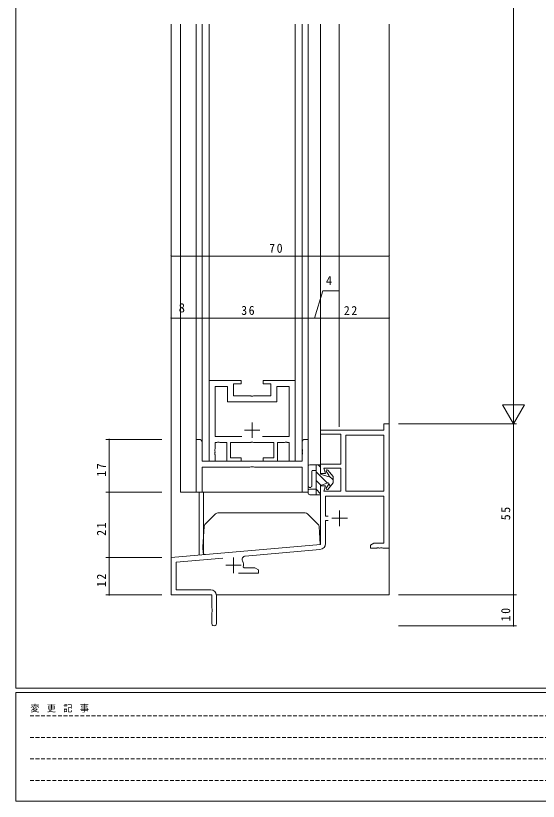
# Model space of a CAD drawing. Units: millimetres on the paper. Extents: x -420 to 373, y -297 to 267.
# Drawn here: x -417.7 to -249.7, y -297 to -44.4 of the extents above; entities that cross this region are included whole.
import ezdxf
from ezdxf.enums import TextEntityAlignment as Align

# ---------------------------------------------------------------- set-up
doc = ezdxf.new("R2010")
doc.units = ezdxf.units.MM
doc.linetypes.add('DASHED1', pattern=[1.8, 1.2, -0.6])
for name, color, linetype, lineweight in [('0-1_YKK_ZWAK', 7, 'Continuous', 9), ('0-3_YKK_11', 7, 'Continuous', 9), ('0-4_YKK_13', 4, 'Continuous', 9), ('0-5_YKK_D', 6, 'Continuous', 9), ('0-6_YKK_12', 2, 'Continuous', 9)]:
    doc.layers.add(name, color=color, linetype=linetype, lineweight=lineweight)
doc.styles.add('ＭＳ ゴシック', font='')
doc.styles.get('ＭＳ ゴシック').set_extended_font_data('MS Gothic')

msp = doc.modelspace()

# ---------------------------------------------------------------- linework, layer by layer
at = {"layer": '0-1_YKK_ZWAK'}
for p, q in [((-417.7, -260.6), (-417.7, 264.4)), ((352.3, -260.6), (-417.7, -260.6)), ((-417.7, -297), (-417.7, -262)), ((314.5, -262), (-417.7, -262)), ((-417.7, -297), (314.5, -297))]:
    msp.add_line(p, q, dxfattribs=at)
at = {"layer": '0-1_YKK_ZWAK', "linetype": 'DASHED1'}
for p, q in [((-413.101, -269.512), (-164.909, -269.512)), ((-413.101, -276.441), (-164.909, -276.441)), ((-413.101, -283.37), (-164.909, -283.37)), ((-413.101, -290.298), (-164.909, -290.298))]:
    msp.add_line(p, q, dxfattribs=at)
at = {"layer": '0-3_YKK_11'}
for p, q in [((-345.2, -161.65), (-355.55, -161.65)), ((-355.55, -161.65), (-355.55, -187.65)), ((-345.2, -162.75), (-345.2, -161.65)), ((-338.2, -161.65), (-338.2, -162.75)), ((-327.85, -161.65), (-338.2, -161.65)), ((-327.85, -187.65), (-327.85, -161.65)), ((-353.62, -163.58), (-349.63, -163.58)), ((-353.62, -179.72), (-353.62, -163.58)), ((-349.63, -163.58), (-349.63, -168.58)), ((-347.7, -162.75), (-345.2, -162.75)), ((-347.7, -166.65), (-347.7, -162.75)), ((-338.2, -162.75), (-335.7, -162.75)), ((-335.7, -162.75), (-335.7, -166.65)), ((-333.77, -163.58), (-329.78, -163.58)), ((-333.77, -168.58), (-333.77, -163.58)), ((-329.78, -163.58), (-329.78, -179.72)), ((-342.158, -166.65), (-347.7, -166.65)), ((-341.975, -166.77), (-342.158, -166.65)), ((-341.242, -166.65), (-341.425, -166.77)), ((-335.7, -166.65), (-341.242, -166.65)), ((-349.63, -168.58), (-333.77, -168.58)), ((-341.425, -166.77), (-341.975, -166.77)), ((-341.7, -175.15), (-341.7, -180.15)), ((-299.33, -175.6), (-297.7, -175.6)), ((-299.33, -177.6), (-299.33, -175.6)), ((-297.7, -175.6), (-297.7, -215.6)), ((-344.2, -177.65), (-339.2, -177.65)), ((-319.7, -177.6), (-299.33, -177.6)), ((-319.7, -178.9), (-319.7, -177.6)), ((-313.2, -178.9), (-319.7, -178.9)), ((-313.2, -188.6), (-313.2, -178.9)), ((-311.57, -179.23), (-311.57, -197.3)), ((-299.33, -179.23), (-311.57, -179.23)), ((-311.57, -179.23), (-311.57, -197.3)), ((-299.33, -197.3), (-299.33, -179.23)), ((-359.7, -180.6), (-358.75, -180.6)), ((-359.7, -197.6), (-359.7, -180.6)), ((-357.75, -181.6), (-357.75, -187.65)), ((-345.05, -179.72), (-353.62, -179.72)), ((-345.05, -179.72), (-353.62, -179.72)), ((-353.62, -181.65), (-353.008, -181.65)), ((-353.62, -183.692), (-353.62, -181.65)), ((-353.008, -181.65), (-352.825, -181.53)), ((-352.825, -181.53), (-352.275, -181.53)), ((-352.275, -181.53), (-352.092, -181.65)), ((-352.092, -181.65), (-349.8, -181.65)), ((-349.8, -181.65), (-349.8, -187.65)), ((-348.7, -181.65), (-342.158, -181.65)), ((-348.7, -186.55), (-348.7, -181.65)), ((-342.158, -181.65), (-341.975, -181.53)), ((-341.975, -181.53), (-341.425, -181.53)), ((-341.425, -181.53), (-341.242, -181.65)), ((-341.242, -181.65), (-334.7, -181.65)), ((-329.78, -179.72), (-338.35, -179.72)), ((-334.7, -181.65), (-334.7, -186.55)), ((-333.6, -181.65), (-331.308, -181.65)), ((-333.6, -187.65), (-333.6, -181.65)), ((-331.308, -181.65), (-331.125, -181.53)), ((-331.125, -181.53), (-330.575, -181.53)), ((-330.575, -181.53), (-330.392, -181.65)), ((-330.392, -181.65), (-329.78, -181.65)), ((-329.78, -181.65), (-329.78, -187.65)), ((-325.65, -183.637), (-325.65, -181.6)), ((-324.65, -180.6), (-323.7, -180.6)), ((-323.7, -180.6), (-323.7, -197.6)), ((-353.74, -183.875), (-353.62, -183.692)), ((-353.74, -184.425), (-353.74, -183.875)), ((-325.53, -183.82), (-325.65, -183.637)), ((-325.65, -184.553), (-325.53, -184.37)), ((-325.53, -184.37), (-325.53, -183.82)), ((-353.62, -184.608), (-353.74, -184.425)), ((-353.74, -184.875), (-353.62, -184.692)), ((-353.74, -185.425), (-353.74, -184.875)), ((-353.62, -185.608), (-353.74, -185.425)), ((-353.62, -184.692), (-353.62, -184.608)), ((-353.62, -187.65), (-353.62, -185.608)), ((-345.2, -186.55), (-348.7, -186.55)), ((-345.2, -187.65), (-345.2, -186.55)), ((-338.2, -186.55), (-338.2, -187.65)), ((-334.7, -186.55), (-338.2, -186.55)), ((-325.65, -184.637), (-325.65, -184.553)), ((-325.53, -184.82), (-325.65, -184.637)), ((-325.65, -185.553), (-325.53, -185.37)), ((-325.65, -187.65), (-325.65, -185.553)), ((-325.53, -185.37), (-325.53, -184.82)), ((-357.75, -187.65), (-325.65, -187.65)), ((-355.55, -187.65), (-353.62, -187.65)), ((-349.8, -187.65), (-345.2, -187.65)), ((-342.164, -189.412), (-342.442, -189.6)), ((-341.237, -189.412), (-342.164, -189.412)), ((-340.958, -189.6), (-341.237, -189.412)), ((-338.2, -187.65), (-333.6, -187.65)), ((-329.78, -187.65), (-327.85, -187.65)), ((-319.7, -188.6), (-313.2, -188.6)), ((-319.7, -191.6), (-319.7, -188.6)), ((-357.75, -189.6), (-357.75, -197.6)), ((-342.442, -189.6), (-357.75, -189.6)), ((-325.65, -189.6), (-340.958, -189.6)), ((-325.65, -197.6), (-325.65, -189.6)), ((-318.081, -191.6), (-319.7, -191.6)), ((-318.7, -189.9), (-318.081, -191.6)), ((-313.2, -189.9), (-318.7, -189.9)), ((-313.2, -197.3), (-313.2, -189.9)), ((-319.7, -195.6), (-318.081, -195.6)), ((-319.7, -214.401), (-319.7, -195.6)), ((-318.081, -195.6), (-318.7, -197.3)), ((-357.75, -197.6), (-359.7, -197.6)), ((-323.7, -197.6), (-325.65, -197.6)), ((-318.7, -197.3), (-313.2, -197.3)), ((-318.07, -198.93), (-318.07, -205.3)), ((-299.33, -198.93), (-318.07, -198.93)), ((-311.57, -197.3), (-299.33, -197.3)), ((-299.33, -213.97), (-299.33, -198.93)), ((-313.6, -203.5), (-313.6, -208.5)), ((-318.07, -205.3), (-317.3, -205.3)), ((-318.07, -206.7), (-318.07, -214.061)), ((-317.3, -206.7), (-318.07, -206.7)), ((-316.1, -206), (-311.1, -206)), ((-367.7, -218.6), (-319.7, -214.401)), ((-303.7, -214.6), (-302.609, -213.97)), ((-303.7, -215.6), (-303.7, -214.6)), ((-302.609, -213.97), (-299.33, -213.97)), ((-319.896, -216.054), (-343.914, -218.155)), ((-301.658, -215.6), (-303.7, -215.6)), ((-301.475, -215.48), (-301.658, -215.6)), ((-300.925, -215.48), (-301.475, -215.48)), ((-300.742, -215.6), (-300.925, -215.48)), ((-300.658, -215.6), (-300.742, -215.6)), ((-300.475, -215.48), (-300.658, -215.6)), ((-299.925, -215.48), (-300.475, -215.48)), ((-299.742, -215.6), (-299.925, -215.48)), ((-297.7, -215.6), (-299.742, -215.6)), ((-367.7, -230.6), (-367.7, -218.6)), ((-351.144, -218.788), (-366.07, -220.094)), ((-347.7, -218.6), (-347.7, -223.6)), ((-366.07, -220.094), (-366.07, -228.97)), ((-350.2, -221.1), (-345.2, -221.1)), ((-344.543, -221.621), (-344.247, -221.97)), ((-344.247, -221.97), (-340.791, -221.97)), ((-340.791, -221.97), (-339.7, -222.6)), ((-339.7, -223.6), (-346.05, -223.6)), ((-339.7, -222.6), (-339.7, -223.6)), ((-366.07, -228.97), (-355, -228.97)), ((-354.7, -230.6), (-367.7, -230.6)), ((-354.7, -234.929), (-354.7, -230.6)), ((-353.2, -230.77), (-353.2, -239.85)), ((-354.557, -235.121), (-354.7, -234.929)), ((-354.7, -236.271), (-354.557, -236.079)), ((-354.7, -239.85), (-354.7, -236.271)), ((-354.557, -236.079), (-354.557, -235.121))]:
    msp.add_line(p, q, dxfattribs=at)
for centre, radius, start, end in [((-358.75, -181.6), 1, 0, 89.99998), ((-324.65, -181.6), 1, 90, 179.99998), ((-320.07, -214.061), 2, 274.99997, 359.99998), ((-343.818, -219.251), 1.1, 95.00002, 205.46742), ((-347.7, -221.1), 3.2, 350.62721, 25.46741), ((-355, -230.77), 1.8, 0, 89.99998), ((-353.95, -239.85), 0.75, 179.99998, 0)]:
    msp.add_arc(centre, radius, start, end, dxfattribs=at)
at = {"layer": '0-4_YKK_13'}
for p, q in [((-323.7, -195.5), (-323.7, -189.3)), ((-319.7, -188.8), (-323.2, -188.8)), ((-321.1, -188.8), (-321.1, -198.4)), ((-319.7, -189.59), (-320.49, -188.8)), ((-319.7, -191.8), (-319.7, -188.8)), ((-322.5, -190.8), (-322.5, -195.5)), ((-322.3, -190.6), (-321.1, -190.6)), ((-317.476, -194.643), (-321.1, -191.018)), ((-319.7, -191.8), (-317.397, -192.584)), ((-317.046, -192.14), (-317.854, -190.86)), ((-317.366, -190.513), (-315.7, -192.6)), ((-319.586, -195.361), (-321.1, -193.847)), ((-315.7, -193.59), (-317, -192.29)), ((-315.7, -194.6), (-315.7, -192.6)), ((-321.1, -196.6), (-323.2, -196.6)), ((-319.7, -198.075), (-321.1, -196.675)), ((-319.7, -195.4), (-317.397, -194.616)), ((-319.7, -198.4), (-319.7, -195.4)), ((-317.046, -195.06), (-317.854, -196.34)), ((-317.366, -196.687), (-315.7, -194.6)), ((-316.507, -195.611), (-317.051, -195.067)), ((-323.7, -197.1), (-323.7, -197.9)), ((-323.2, -198.4), (-319.7, -198.4)), ((-353.427, -204.517), (-356.862, -207.952)), ((-324.609, -204.224), (-352.719, -204.224)), ((-320.466, -207.952), (-323.902, -204.517)), ((-357.5, -215.214), (-357.154, -208.607)), ((-319.871, -214.396), (-320.174, -208.607)), ((-357.5, -215.214), (-357.396, -217.195))]:
    msp.add_line(p, q, dxfattribs=at)
for centre, radius, start, end in [((-323.2, -189.3), 0.5, 90, 180), ((-322.3, -190.8), 0.2, 90, 180), ((-317.6, -190.7), 0.3, 38.58965, 212.24754), ((-317.3, -192.3), 0.3, 251.20265, 32.24754), ((-323.1, -195.5), 0.6, 180, 0), ((-323.2, -197.1), 0.5, 90, 180), ((-317.6, -196.5), 0.3, 147.75244, 321.41034), ((-317.3, -194.9), 0.3, 327.75244, 108.79733), ((-323.2, -197.9), 0.5, 180, 270), ((-352.719, -205.224), 1, 90, 135), ((-324.609, -205.224), 1, 44.99998, 90), ((-356.155, -208.66), 1, 135, 177), ((-321.173, -208.66), 1, 2.99998, 44.99998), ((-356.897, -217.169), 0.5, 182.99998, 274.99998)]:
    msp.add_arc(centre, radius, start, end, dxfattribs=at)
at = {"layer": '0-5_YKK_D'}
for p, q in [((-257.7, -168.6), (-257.7, 157.4)), ((-367.7, -158.65), (-367.7, -120.65)), ((-297.7, -158.65), (-297.7, -120.65)), ((-367.7, -121.65), (-297.7, -121.65)), ((-321.7, -141.65), (-319.003, -132.895)), ((-319.003, -132.895), (-313.803, -132.895)), ((-367.7, -158.65), (-367.7, -140.65)), ((-359.7, -158.65), (-359.7, -140.65)), ((-359.7, -158.65), (-359.7, -140.65)), ((-323.7, -158.65), (-323.7, -140.65)), ((-323.7, -158.65), (-323.7, -140.65)), ((-319.7, -158.65), (-319.7, -140.65)), ((-319.7, -158.65), (-319.7, -140.65)), ((-297.7, -158.65), (-297.7, -140.65)), ((-367.7, -141.65), (-359.7, -141.65)), ((-359.7, -141.65), (-323.7, -141.65)), ((-323.7, -141.65), (-319.7, -141.65)), ((-319.7, -141.65), (-297.7, -141.65)), ((-257.7, -175.6), (-257.7, -163.476)), ((-254.2, -169.538), (-261.2, -169.538)), ((-257.7, -175.6), (-261.2, -169.538)), ((-257.7, -175.6), (-254.2, -169.538)), ((-294.7, -175.6), (-256.7, -175.6)), ((-294.7, -175.6), (-256.7, -175.6)), ((-257.7, -230.6), (-257.7, -175.6)), ((-370.7, -180.6), (-388.7, -180.6)), ((-387.7, -197.6), (-387.7, -180.6)), ((-370.7, -197.6), (-388.7, -197.6)), ((-370.7, -197.6), (-388.7, -197.6)), ((-387.7, -218.6), (-387.7, -197.6)), ((-370.7, -218.6), (-388.7, -218.6)), ((-370.7, -218.6), (-388.7, -218.6)), ((-387.7, -230.6), (-387.7, -218.6)), ((-370.7, -230.6), (-388.7, -230.6)), ((-294.7, -230.6), (-256.7, -230.6)), ((-294.7, -230.6), (-256.7, -230.6)), ((-257.7, -230.6), (-257.7, -240.6)), ((-294.7, -240.6), (-256.7, -240.6))]:
    msp.add_line(p, q, dxfattribs=at)
for centre, start, end in [((-367.7, -121.65), 0, 180), ((-367.7, -121.65), 180, 0), ((-297.7, -121.65), 0, 180), ((-297.7, -121.65), 180, 0), ((-367.7, -141.65), 0, 180), ((-367.7, -141.65), 180, 0), ((-359.7, -141.65), 0, 180), ((-359.7, -141.65), 0, 180), ((-359.7, -141.65), 180, 0), ((-359.7, -141.65), 180, 0), ((-323.7, -141.65), 0, 180), ((-323.7, -141.65), 0, 180), ((-323.7, -141.65), 180, 0), ((-323.7, -141.65), 180, 0), ((-319.7, -141.65), 0, 180), ((-319.7, -141.65), 0, 180), ((-319.7, -141.65), 180, 0), ((-319.7, -141.65), 180, 0), ((-297.7, -141.65), 0, 180), ((-297.7, -141.65), 180, 0), ((-387.7, -180.6), 90, 270), ((-387.7, -180.6), 270, 90), ((-387.7, -197.6), 90, 270), ((-387.7, -197.6), 90, 270), ((-387.7, -197.6), 270, 90), ((-387.7, -197.6), 270, 90), ((-387.7, -218.6), 90, 270), ((-387.7, -218.6), 90, 270), ((-387.7, -218.6), 270, 90), ((-387.7, -218.6), 270, 90), ((-387.7, -230.6), 90, 270), ((-387.7, -230.6), 270, 90), ((-257.7, -230.6), 90, 270), ((-257.7, -230.6), 90, 270), ((-257.7, -230.6), 270, 90), ((-257.7, -230.6), 270, 90), ((-257.7, -240.6), 90, 270), ((-257.7, -240.6), 270, 90)]:
    msp.add_arc(centre, 0.106, start, end, dxfattribs=at)
at = {"layer": '0-6_YKK_12'}
for p, q in [((-367.7, -230.6), (-367.7, -47.1)), ((-364.7, -197.6), (-364.7, -47.1)), ((-359.7, -183.575), (-359.7, -47.1)), ((-357.75, -187.35), (-357.75, -47.1)), ((-355.55, -187.65), (-355.55, -47.1)), ((-327.85, -187.65), (-327.85, -47.1)), ((-325.65, -187.35), (-325.65, -47.1)), ((-323.7, -180.6), (-323.7, -47.1)), ((-319.7, -188.894), (-319.7, -47.1)), ((-313.699, -176.6), (-313.699, -47.1)), ((-297.7, -185.9), (-297.7, -47.1)), ((-364.7, -107.1), (-364.7, -105.343)), ((-319.7, -105.343), (-319.7, -107.1)), ((-364.7, -111.018), (-364.7, -110.1)), ((-364.7, -197.6), (-325.1, -197.6)), ((-358.7, -197.6), (-358.7, -217.813)), ((-357.3, -197.6), (-357.3, -217.69)), ((-297.7, -210.554), (-297.7, -230.6)), ((-367.7, -230.6), (-367.402, -230.6)), ((-353.208, -230.6), (-297.7, -230.6))]:
    msp.add_line(p, q, dxfattribs=at)

# ---------------------------------------------------------------- texts
at = {"layer": '0-1_YKK_ZWAK', "insert": (-412.986, -268.447), "char_height": 2.199, "attachment_point": 7, "style": 'ＭＳ ゴシック'}
msp.add_mtext('\\T1.22;\\W0.95;変\\~更\\~記\\~事', dxfattribs=at)
at = {"layer": '0-5_YKK_D', "color": 7, "style": 'ＭＳ ゴシック'}
for s, p in [('4', (-318.003, -131.895)), ('8', (-365.3, -140.65))]:
    msp.add_text(s, height=2.933, dxfattribs=at).set_placement(p, align=Align.BOTTOM_LEFT)
at = {"layer": '0-5_YKK_D', "color": 7, "char_height": 2.933, "attachment_point": 7, "style": 'ＭＳ ゴシック'}
for s, insert in [('\\T1.27;\\W0.95;70', (-336.22, -120.65)), ('\\T1.27;\\W0.95;36', (-345.22, -140.65)), ('\\T1.27;\\W0.95;22', (-312.22, -140.65))]:
    msp.add_mtext(s, dxfattribs=dict(at, insert=insert))
at = {"layer": '0-5_YKK_D', "color": 7, "char_height": 2.933, "attachment_point": 7, "rotation": 90, "style": 'ＭＳ ゴシック'}
for s, insert in [('\\T1.27;\\W0.95;17', (-388.7, -192.62)), ('\\T1.27;\\W0.95;55', (-258.7, -206.62)), ('\\T1.27;\\W0.95;21', (-388.7, -211.62)), ('\\T1.27;\\W0.95;12', (-388.7, -228.12)), ('\\T1.27;\\W0.95;10', (-258.7, -239.12))]:
    msp.add_mtext(s, dxfattribs=dict(at, insert=insert))

doc.saveas('drawing.dxf')
